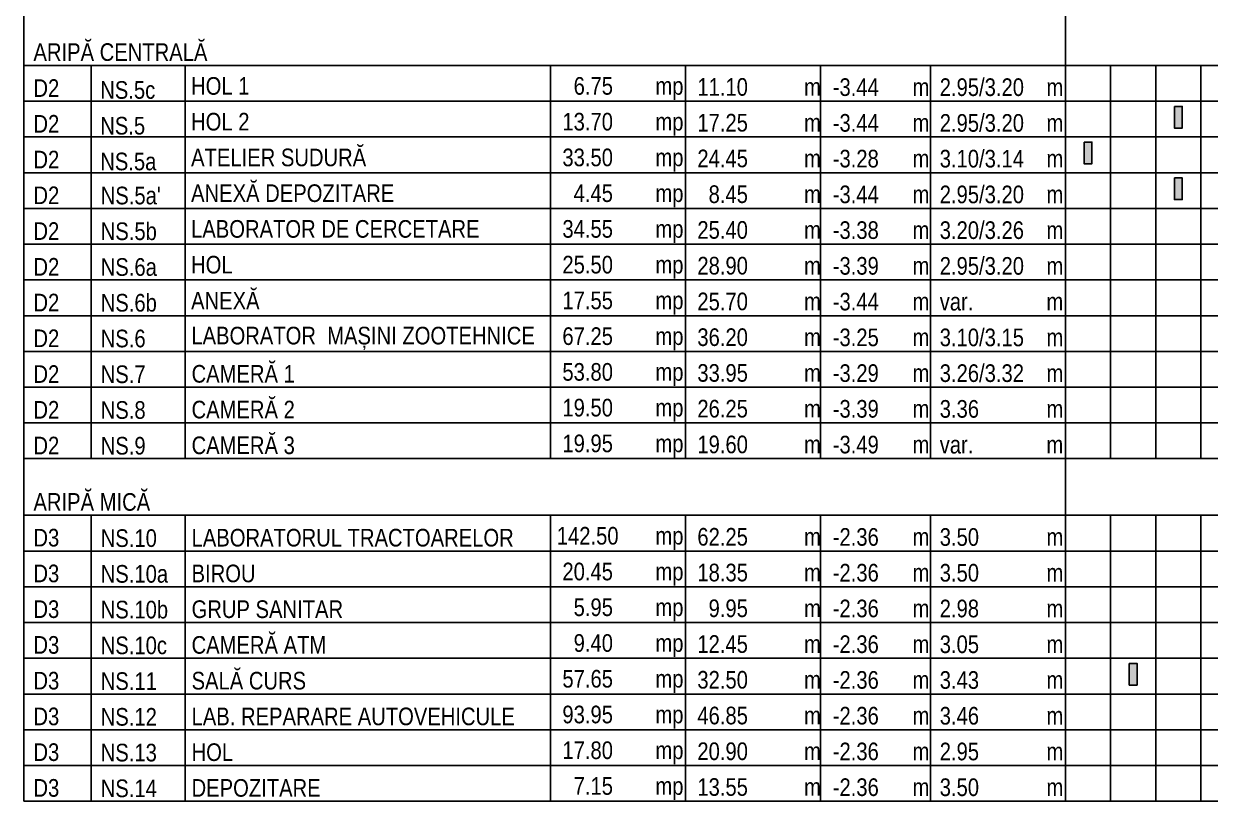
# Model space of a CAD drawing. Header units: metres. Extents: x 493 to 630, y -132 to -15.
# Drawn here: x 580.46 to 587.43, y -75.78 to -71.22 of the extents above; entities that cross this region are included whole.
import ezdxf

# ---------------------------------------------------------------- set-up
doc = ezdxf.new("R2010")
doc.units = ezdxf.units.M
doc.header["$MEASUREMENT"] = 0
for name, color, linetype in [('a_indicatii', 7, 'Continuous'), ('a_text', 7, 'Continuous'), ('a_vederi', 74, 'Continuous')]:
    doc.layers.add(name, color=color, linetype=linetype)
doc.styles.get("Standard").update_dxf_attribs({"font": 'ARIALN.TTF'})

msp = doc.modelspace()

# ---------------------------------------------------------------- hatches: boundary and pattern name
at = {"layer": 'a_text'}
for points in [[(587.2163, -71.7018), (587.2622, -71.7018), (587.2622, -71.8286), (587.2163, -71.8286)], [(586.6863, -71.9115), (586.7322, -71.9115), (586.7322, -72.0383), (586.6863, -72.0383)], [(587.2163, -72.1212), (587.2622, -72.1212), (587.2622, -72.248), (587.2163, -72.248)], [(586.9513, -74.9698), (586.9972, -74.9698), (586.9972, -75.0966), (586.9513, -75.0966)]]:
    msp.add_hatch(color=256, dxfattribs=at).paths.add_polyline_path(points)

# ---------------------------------------------------------------- linework, layer by layer
at = {"layer": 'a_indicatii'}
for p, q in [((580.4644, -71.4615), (594.5107, -71.4615)), ((580.8603, -73.7682), (580.8603, -71.4615)), ((581.4107, -73.7682), (581.4107, -71.4615)), ((583.5561, -73.7682), (583.5561, -71.4615)), ((584.348, -73.7682), (584.348, -71.4615)), ((585.1398, -73.7682), (585.1398, -71.4615)), ((585.7848, -73.7682), (585.7848, -71.4615)), ((586.8418, -73.7682), (586.8418, -71.4615)), ((587.1067, -73.7682), (587.1067, -71.4615)), ((587.1067, -73.7682), (587.1067, -71.4615)), ((587.3717, -73.7682), (587.3717, -71.4615)), ((580.4644, -71.6712), (594.5107, -71.6712)), ((580.4644, -71.8809), (594.5107, -71.8809)), ((580.4644, -72.0906), (594.5107, -72.0906)), ((580.4644, -72.3003), (594.5107, -72.3003)), ((580.4644, -72.51), (594.5107, -72.51)), ((580.4644, -72.7197), (594.5107, -72.7197)), ((580.4644, -72.9294), (594.5107, -72.9294)), ((580.4644, -73.1391), (594.5107, -73.1391)), ((580.4644, -73.3488), (594.5107, -73.3488)), ((580.4644, -73.5585), (594.5107, -73.5585)), ((580.4644, -73.7682), (594.5107, -73.7682)), ((580.4644, -74.1004), (594.5107, -74.1004)), ((580.8603, -75.778), (580.8603, -74.1004)), ((581.4107, -75.778), (581.4107, -74.1004)), ((583.5561, -75.778), (583.5561, -74.1004)), ((584.348, -75.778), (584.348, -74.1004)), ((585.1398, -75.778), (585.1398, -74.1004)), ((585.7848, -75.778), (585.7848, -74.1004)), ((586.8418, -75.778), (586.8418, -74.1004)), ((587.1067, -75.778), (587.1067, -74.1004)), ((587.1067, -75.778), (587.1067, -74.1004)), ((587.3717, -75.778), (587.3717, -74.1004)), ((580.4644, -74.3101), (594.5107, -74.3101)), ((580.4644, -74.5198), (594.5107, -74.5198)), ((580.4644, -74.7295), (594.5107, -74.7295)), ((580.4644, -74.9392), (594.5107, -74.9392)), ((580.4644, -75.1489), (594.5107, -75.1489)), ((580.4644, -75.3586), (594.5107, -75.3586)), ((580.4644, -75.5683), (594.5107, -75.5683)), ((580.4644, -75.778), (594.5107, -75.778))]:
    msp.add_line(p, q, dxfattribs=at)
at = {"layer": 'a_text'}
for points in [[(587.2163, -71.7018), (587.2622, -71.7018), (587.2622, -71.8286), (587.2163, -71.8286)], [(586.6863, -71.9115), (586.7322, -71.9115), (586.7322, -72.0383), (586.6863, -72.0383)], [(587.2163, -72.1212), (587.2622, -72.1212), (587.2622, -72.248), (587.2163, -72.248)], [(586.9513, -74.9698), (586.9972, -74.9698), (586.9972, -75.0966), (586.9513, -75.0966)]]:
    msp.add_lwpolyline(points, close=True, dxfattribs=at)
at = {"layer": 'a_vederi'}
msp.add_line((580.4644, -62.0902), (580.4644, -75.778), dxfattribs=at)
for points in [[(586.5768, -61.8286), (586.5768, -75.778)], [(580.4644, -75.778), (594.5107, -75.778)]]:
    msp.add_lwpolyline(points, dxfattribs=at)

# ---------------------------------------------------------------- texts
at = {"layer": 'a_text', "attachment_point": 7}
for s, width, heights, insert, char_height in [('ARIPĂ {\\fArial Narrow|b0|i0|c238|p34;CENTRALĂ}', 2.842035, [0], (580.5214, -71.4363), 0.103487), ('D2', 1.898186, [0], (580.5214, -71.646), 0.10349), ('\\pt0.31046;NS.5{\\fArial Narrow|b0|i0|c238|p34;c}', 1.898186, [0], (580.9134, -71.6585), 0.103487), ('\\pt0.10349;HOL 1', 1.898186, [0], (581.4464, -71.6348), 0.103487), ('{\\fArial Narrow|b0|i0|c238|p34; }  6{\\fArial Narrow|b0|i0|c238|p34;.}75{\\fArial Narrow|b0|i0|c238|p34;^I     mp}', 1.118247, [0], (583.5921, -71.6645), 0.1034869), ('\\pt0.20697;{\\fArial Narrow|b0|i0|c238|p34; }11{\\fArial Narrow|b0|i0|c238|p34;.}10{\\fArial Narrow|b0|i0|c238|p34;          m}', 1.118247, [0], (584.384, -71.6408), 0.1034869), ('\\pt0.20697;2.95/3.20{\\fArial Narrow|b0|i0|c238|p34;  }  {\\fArial Narrow|b0|i0|c238|p34;m}', 1.118247, [0], (585.839, -71.6421), 0.103487), ('D2', 1.898186, [0], (580.5214, -71.8557), 0.10349), ('\\pt0.31046;NS.5', 1.898186, [0], (580.9134, -71.8682), 0.103487), ('\\pt0.10349;HOL 2', 1.898186, [0], (581.4464, -71.8445), 0.103487), ('\\pt0.41395;{\\fArial Narrow|b0|i0|c238|p34; }13{\\fArial Narrow|b0|i0|c238|p34;.}70{\\fArial Narrow|b0|i0|c238|p34;^I     mp}', 1.118247, [0], (583.5921, -71.8742), 0.1034869), ('\\pt0.20697;{\\fArial Narrow|b0|i0|c238|p34; }17{\\fArial Narrow|b0|i0|c238|p34;.}25{\\fArial Narrow|b0|i0|c238|p34;          m}', 1.118247, [0], (584.384, -71.8505), 0.1034869), ('\\pt0.20697;2.95/3.20{\\fArial Narrow|b0|i0|c238|p34;  }  {\\fArial Narrow|b0|i0|c238|p34;m}', 1.118247, [0], (585.839, -71.8518), 0.103487), ('D2', 1.898186, [0], (580.5214, -72.0654), 0.10349), ('\\pt0.31046;NS.5a', 1.898186, [0], (580.9134, -72.0779), 0.103487), ('\\pt0.10349;ATELIER SUDU{\\fArial Narrow|b0|i0|c238|p34;RĂ}', 1.898186, [0], (581.4464, -72.0542), 0.103487), ('\\pt0.41395;{\\fArial Narrow|b0|i0|c238|p34; }33{\\fArial Narrow|b0|i0|c238|p34;.}50{\\fArial Narrow|b0|i0|c238|p34;^I     mp}', 1.118247, [0], (583.5921, -72.0839), 0.1034869), ('\\pt0.20697;{\\fArial Narrow|b0|i0|c238|p34; }24{\\fArial Narrow|b0|i0|c238|p34;.}45{\\fArial Narrow|b0|i0|c238|p34;          m}', 1.118247, [0], (584.384, -72.0602), 0.1034869), ('\\pt0.20697;3.10/3.14{\\fArial Narrow|b0|i0|c238|p34;  }  {\\fArial Narrow|b0|i0|c238|p34;m}', 1.118247, [0], (585.839, -72.0615), 0.103487), ('D2', 1.898186, [0], (580.5214, -72.2751), 0.10349), ("\\pt0.31046;NS.5a'", 1.898186, [0], (580.9162, -72.2777), 0.103487), ('\\pt0.10349;{\\fArial Narrow|b0|i0|c238|p34;ANEXĂ DEPOZITARE}', 1.898186, [0], (581.4464, -72.2639), 0.103487), ('{\\fArial Narrow|b0|i0|c238|p34; }  {\\fArial Narrow|b0|i0|c238|p34;4.4}5{\\fArial Narrow|b0|i0|c238|p34;^I     mp}', 1.118247, [0], (583.5921, -72.2936), 0.1034869), ('\\pt0.20697;{\\fArial Narrow|b0|i0|c238|p34;   8.}45{\\fArial Narrow|b0|i0|c238|p34;          m}', 1.118247, [0], (584.384, -72.2699), 0.103487), ('\\pt0.20697;2.95/3.20{\\fArial Narrow|b0|i0|c238|p34;  }  {\\fArial Narrow|b0|i0|c238|p34;m}', 1.118247, [0], (585.839, -72.2712), 0.103487), ('D2', 1.898186, [0], (580.5214, -72.4848), 0.10349), ('\\pt0.31046;NS.5{\\fArial Narrow|b0|i0|c238|p34;b}', 1.898186, [0], (580.9162, -72.4874), 0.103487), ('\\pt0.10349;{\\fArial Narrow|b0|i0|c238|p34;LABORATOR DE CERCETARE}', 1.898186, [0], (581.4464, -72.4736), 0.103487), ('\\pt0.41395;{\\fArial Narrow|b0|i0|c238|p34; }3{\\fArial Narrow|b0|i0|c238|p34;4.}5{\\fArial Narrow|b0|i0|c238|p34;5^I     mp}', 1.118247, [0], (583.5921, -72.5033), 0.1034869), ('\\pt0.20697;{\\fArial Narrow|b0|i0|c238|p34; }2{\\fArial Narrow|b0|i0|c238|p34;5.}4{\\fArial Narrow|b0|i0|c238|p34;0          m}', 1.118247, [0], (584.384, -72.4796), 0.1034869), ('\\pt0.20697;3.{\\fArial Narrow|b0|i0|c238|p34;2}0/3.{\\fArial Narrow|b0|i0|c238|p34;26  }  {\\fArial Narrow|b0|i0|c238|p34;m}', 1.118247, [0], (585.839, -72.4809), 0.1034869), ('D2', 1.898186, [0], (580.5214, -72.6945), 0.10349), ('\\pt0.31046;NS.{\\fArial Narrow|b0|i0|c238|p34;6a}', 1.898186, [0], (580.9162, -72.6971), 0.103487), ('\\pt0.10349;{\\fArial Narrow|b0|i0|c238|p34;HOL}', 1.898186, [0], (581.4464, -72.6833), 0.103487), ('\\pt0.41395;{\\fArial Narrow|b0|i0|c238|p34; 25.}5{\\fArial Narrow|b0|i0|c238|p34;0^I     mp}', 1.118247, [0], (583.5921, -72.713), 0.103487), ('\\pt0.20697;{\\fArial Narrow|b0|i0|c238|p34; }2{\\fArial Narrow|b0|i0|c238|p34;8.90          m}', 1.118247, [0], (584.384, -72.6893), 0.103487), ('\\pt0.20697;2.95/3.20{\\fArial Narrow|b0|i0|c238|p34;  }  {\\fArial Narrow|b0|i0|c238|p34;m}', 1.118247, [0], (585.839, -72.6906), 0.103487), ('D2', 1.898186, [0], (580.5214, -72.9042), 0.10349), ('\\pt0.31046;NS.{\\fArial Narrow|b0|i0|c238|p34;6b}', 1.898186, [0], (580.9162, -72.9068), 0.103487), ('\\pt0.10349;{\\fArial Narrow|b0|i0|c238|p34;ANEXĂ}', 1.898186, [0], (581.4464, -72.893), 0.103487), ('\\pt0.41395;{\\fArial Narrow|b0|i0|c238|p34; 17.}5{\\fArial Narrow|b0|i0|c238|p34;5^I     mp}', 1.118247, [0], (583.5921, -72.9227), 0.103487), ('\\pt0.20697;{\\fArial Narrow|b0|i0|c238|p34; }2{\\fArial Narrow|b0|i0|c238|p34;5.70          m}', 1.118247, [0], (584.384, -72.899), 0.103487), ('{\\fArial Narrow|b0|i0|c238|p34;var.      }      {\\fArial Narrow|b0|i0|c238|p34; m}', 1.118247, [0], (585.839, -72.9003), 0.103487), ('D2', 1.898186, [0], (580.5214, -73.1139), 0.10349), ('\\pt0.31046;NS.{\\fArial Narrow|b0|i0|c238|p34;6}', 1.898186, [0], (580.9162, -73.1165), 0.103487), ('\\pt0.10349;{\\fArial Narrow|b0|i0|c238|p34;LABORATOR  MA}Ș{\\fArial Narrow|b0|i0|c238|p34;INI ZOOTEHNICE}', 2.485853, [0], (581.4479, -73.1298), 0.1034869), ('\\pt0.41395;{\\fArial Narrow|b0|i0|c238|p34; 67.25^I     mp}', 1.118247, [0], (583.5921, -73.1324), 0.103487), ('\\pt0.20697;{\\fArial Narrow|b0|i0|c238|p34; 36.20          m}', 1.118247, [0], (584.384, -73.1087), 0.103487), ('\\pt0.20697;3.10/3.1{\\fArial Narrow|b0|i0|c238|p34;5  }  {\\fArial Narrow|b0|i0|c238|p34;m}', 1.118247, [0], (585.839, -73.11), 0.103487), ('D2', 1.898186, [0], (580.5214, -73.3236), 0.10349), ('\\pt0.31046;NS.{\\fArial Narrow|b0|i0|c238|p34;7}', 1.898186, [0], (580.9162, -73.3262), 0.103487), ('\\pt0.10349;{\\fArial Narrow|b0|i0|c238|p34;CAMERĂ 1}', 2.485853, [0], (581.4493, -73.3237), 0.103487), ('\\pt0.41395;{\\fArial Narrow|b0|i0|c238|p34; 53.80^I     mp}', 1.118247, [0], (583.5921, -73.3421), 0.103487), ('\\pt0.20697;{\\fArial Narrow|b0|i0|c238|p34; 33.95          m}', 1.118247, [0], (584.384, -73.3184), 0.103487), ('\\pt0.20697;3.{\\fArial Narrow|b0|i0|c238|p34;26}/3.{\\fArial Narrow|b0|i0|c238|p34;32  }  {\\fArial Narrow|b0|i0|c238|p34;m}', 1.118247, [0], (585.839, -73.3197), 0.1034869), ('D2', 1.898186, [0], (580.5214, -73.5333), 0.10349), ('\\pt0.31046;NS.{\\fArial Narrow|b0|i0|c238|p34;8}', 1.898186, [0], (580.9162, -73.5359), 0.103487), ('\\pt0.10349;{\\fArial Narrow|b0|i0|c238|p34;CAMERĂ 2}', 2.485853, [0], (581.4493, -73.5334), 0.103487), ('\\pt0.41395;{\\fArial Narrow|b0|i0|c238|p34; 19.50^I     mp}', 1.118247, [0], (583.5921, -73.5518), 0.103487), ('\\pt0.20697;{\\fArial Narrow|b0|i0|c238|p34; 26.25          m}', 1.118247, [0], (584.384, -73.5281), 0.103487), ('{\\fArial Narrow|b0|i0|c238|p34;3.36      }      {\\fArial Narrow|b0|i0|c238|p34;m}', 1.118247, [0], (585.839, -73.5294), 0.103487), ('D2', 1.898186, [0], (580.5214, -73.743), 0.10349), ('\\pt0.31046,1.13836;NS.{\\fArial Narrow|b0|i0|c238|p34;9}', 1.898186, [0], (580.9162, -73.7456), 0.103487), ('\\pt0.10349;{\\fArial Narrow|b0|i0|c238|p34;CAMERĂ 3}', 2.485853, [0], (581.4493, -73.743), 0.103487), ('\\pt0.41395;{\\fArial Narrow|b0|i0|c238|p34; 19.95^I     mp}', 1.118247, [0], (583.5921, -73.7615), 0.103487), ('\\pt0.20697;{\\fArial Narrow|b0|i0|c238|p34; 19.60          m}', 1.118247, [0], (584.384, -73.7378), 0.103487), ('{\\fArial Narrow|b0|i0|c238|p34;var.      }      {\\fArial Narrow|b0|i0|c238|p34; m}', 1.118247, [0], (585.839, -73.7391), 0.103487), ('ARIPĂ {\\fArial Narrow|b0|i0|c238|p34;MICĂ}', 2.842035, [0], (580.5214, -74.0752), 0.103487), ('D{\\fArial Narrow|b0|i0|c238|p34;3}', 1.898186, [0], (580.5214, -74.2849), 0.103487), ('\\pt0.31046,1.13836;NS.{\\fArial Narrow|b0|i0|c238|p34;10}', 1.898186, [0], (580.9162, -74.2875), 0.103487), ('\\pt0.10349;{\\fArial Narrow|b0|i0|c238|p34;LABORATORUL TRACTOARELOR}', 2.485853, [0], (581.4493, -74.285), 0.103487), ('{\\fArial Narrow|b0|i0|c238|p34;142.50^I     mp}', 1.118247, [0], (583.5921, -74.3034), 0.103487), ('\\pt0.20697;{\\fArial Narrow|b0|i0|c238|p34; 62.25          m}', 1.118247, [0], (584.384, -74.2797), 0.103487), ('{\\fArial Narrow|b0|i0|c238|p34;3.50      }      {\\fArial Narrow|b0|i0|c238|p34;m}', 1.118247, [0], (585.839, -74.281), 0.103487), ('D{\\fArial Narrow|b0|i0|c238|p34;3}', 1.898186, [0], (580.5214, -74.4946), 0.103487), ('\\pt0.31046,1.13836;NS.{\\fArial Narrow|b0|i0|c238|p34;10a}', 1.898186, [0], (580.9162, -74.4972), 0.103487), ('\\pt0.10349;{\\fArial Narrow|b0|i0|c238|p34;BIROU}', 2.485853, [0], (581.4493, -74.4947), 0.103487), ('\\pt0.41395;{\\fArial Narrow|b0|i0|c238|p34; 20.45^I     mp}', 1.118247, [0], (583.5921, -74.5131), 0.103487), ('\\pt0.20697;{\\fArial Narrow|b0|i0|c238|p34; 18.35          m}', 1.118247, [0], (584.384, -74.4894), 0.103487), ('{\\fArial Narrow|b0|i0|c238|p34;3.50      }      {\\fArial Narrow|b0|i0|c238|p34;m}', 1.118247, [0], (585.839, -74.4907), 0.103487), ('D{\\fArial Narrow|b0|i0|c238|p34;3}', 1.898186, [0], (580.5214, -74.7043), 0.103487), ('\\pt0.31046,1.13836;NS.{\\fArial Narrow|b0|i0|c238|p34;10b}', 1.898186, [0], (580.9162, -74.7069), 0.103487), ('\\pt0.10349;{\\fArial Narrow|b0|i0|c238|p34;GRUP SANITAR}', 2.485853, [0], (581.4493, -74.7044), 0.103487), ('{\\fArial Narrow|b0|i0|c238|p34; }  {\\fArial Narrow|b0|i0|c238|p34;5.9}5{\\fArial Narrow|b0|i0|c238|p34;^I     mp}', 1.118247, [0], (583.5921, -74.7228), 0.1034869), ('\\pt0.20697;{\\fArial Narrow|b0|i0|c238|p34;   9.9}5{\\fArial Narrow|b0|i0|c238|p34;          m}', 1.118247, [0], (584.384, -74.6991), 0.103487), ('{\\fArial Narrow|b0|i0|c238|p34;2.98      }      {\\fArial Narrow|b0|i0|c238|p34;m}', 1.118247, [0], (585.839, -74.7004), 0.103487), ('D{\\fArial Narrow|b0|i0|c238|p34;3}', 1.898186, [0], (580.5214, -74.914), 0.103487), ('\\pt0.31046,1.13836;NS.{\\fArial Narrow|b0|i0|c238|p34;10c}', 1.898186, [0], (580.9162, -74.9166), 0.103487), ('\\pt0.10349;{\\fArial Narrow|b0|i0|c238|p34;CAMERĂ ATM}', 2.485853, [0], (581.4493, -74.9141), 0.103487), ('{\\fArial Narrow|b0|i0|c238|p34; }  {\\fArial Narrow|b0|i0|c238|p34;9.40^I     mp}', 1.118247, [0], (583.5921, -74.9325), 0.103487), ('\\pt0.20697;{\\fArial Narrow|b0|i0|c238|p34; 12.45          m}', 1.118247, [0], (584.384, -74.9088), 0.103487), ('{\\fArial Narrow|b0|i0|c238|p34;3.05      }      {\\fArial Narrow|b0|i0|c238|p34;m}', 1.118247, [0], (585.839, -74.9101), 0.103487), ('D{\\fArial Narrow|b0|i0|c238|p34;3}', 1.898186, [0], (580.5214, -75.1237), 0.103487), ('\\pt0.31046,1.13836;NS.{\\fArial Narrow|b0|i0|c238|p34;11}', 1.898186, [0], (580.9162, -75.1263), 0.103487), ('\\pt0.10349;{\\fArial Narrow|b0|i0|c238|p34;SALĂ CURS}', 2.485853, [0], (581.4493, -75.1238), 0.103487), ('\\pt0.41395;{\\fArial Narrow|b0|i0|c238|p34; 57.65^I     mp}', 1.118247, [0], (583.5921, -75.1422), 0.103487), ('\\pt0.20697;{\\fArial Narrow|b0|i0|c238|p34; 32.50          m}', 1.118247, [0], (584.384, -75.1185), 0.103487), ('{\\fArial Narrow|b0|i0|c238|p34;3.43      }      {\\fArial Narrow|b0|i0|c238|p34;m}', 1.118247, [0], (585.839, -75.1198), 0.103487), ('D{\\fArial Narrow|b0|i0|c238|p34;3}', 1.898186, [0], (580.5214, -75.3334), 0.103487), ('\\pt0.31046,1.13836;NS.{\\fArial Narrow|b0|i0|c238|p34;12}', 1.898186, [0], (580.9162, -75.336), 0.103487), ('\\pt0.10349;{\\fArial Narrow|b0|i0|c238|p34;LAB. REPARARE AUTOVEHICULE}', 2.485853, [0], (581.4493, -75.3335), 0.103487), ('\\pt0.41395;{\\fArial Narrow|b0|i0|c238|p34; 93.95^I     mp}', 1.118247, [0], (583.5921, -75.3519), 0.103487), ('\\pt0.20697;{\\fArial Narrow|b0|i0|c238|p34; 46.85          m}', 1.118247, [0], (584.384, -75.3282), 0.103487), ('{\\fArial Narrow|b0|i0|c238|p34;3.46      }      {\\fArial Narrow|b0|i0|c238|p34;m}', 1.118247, [0], (585.839, -75.3295), 0.103487), ('D{\\fArial Narrow|b0|i0|c238|p34;3}', 1.898186, [0], (580.5214, -75.5431), 0.103487), ('\\pt0.31046,1.13836;NS.{\\fArial Narrow|b0|i0|c238|p34;13}', 1.898186, [0], (580.9162, -75.5457), 0.103487), ('\\pt0.10349;{\\fArial Narrow|b0|i0|c238|p34;HOL}', 2.485853, [0], (581.4493, -75.5432), 0.103487), ('\\pt0.41395;{\\fArial Narrow|b0|i0|c238|p34; 17.80^I     mp}', 1.118247, [0], (583.5921, -75.5616), 0.103487), ('\\pt0.20697;{\\fArial Narrow|b0|i0|c238|p34; 20.90          m}', 1.118247, [0], (584.384, -75.5379), 0.103487), ('{\\fArial Narrow|b0|i0|c238|p34;2.95      }      {\\fArial Narrow|b0|i0|c238|p34;m}', 1.118247, [0], (585.839, -75.5392), 0.103487), ('D{\\fArial Narrow|b0|i0|c238|p34;3}', 1.898186, [0], (580.5214, -75.7528), 0.103487), ('\\pt0.31046,1.13836;NS.{\\fArial Narrow|b0|i0|c238|p34;14}', 1.898186, [0], (580.9162, -75.7554), 0.103487), ('\\pt0.10349;{\\fArial Narrow|b0|i0|c238|p34;DEPOZITARE}', 2.485853, [0], (581.4493, -75.7529), 0.103487), ('{\\fArial Narrow|b0|i0|c238|p34; }  {\\fArial Narrow|b0|i0|c238|p34;7.15^I     mp}', 1.118247, [0], (583.5921, -75.7713), 0.103487), ('\\pt0.20697;{\\fArial Narrow|b0|i0|c238|p34; 13.55          m}', 1.118247, [0.0172], (584.384, -75.7476), 0.103487), ('{\\fArial Narrow|b0|i0|c238|p34;3.50      }      {\\fArial Narrow|b0|i0|c238|p34;m}', 1.118247, [0], (585.839, -75.7489), 0.103487)]:
    msp.add_mtext_dynamic_manual_height_columns(s, width=width, gutter_width=1, heights=heights, dxfattribs=dict(at, insert=insert, char_height=char_height))
at = {"layer": 'a_text', "color": 0, "attachment_point": 7}
for s, insert, char_height in [('{\\C256;-3.44      m}', (585.2114, -71.6418), 0.103487), ('{\\C256;-3.44      m}', (585.2114, -71.8515), 0.103487), ('{\\C256;-3.28      m}', (585.2114, -72.0612), 0.103487), ('{\\C256;-3.44      m}', (585.2114, -72.2709), 0.103487), ('{\\C256;-3.\\fArial Narrow|b0|i0|c238|p34;38\\fArial Narrow|b0|i0|c0|p34;      m}', (585.2114, -72.4806), 0.103487), ('{\\C256;-3.\\fArial Narrow|b0|i0|c238|p34;39\\fArial Narrow|b0|i0|c0|p34;      m}', (585.2114, -72.6903), 0.103487), ('{\\C256;-3.44      m}', (585.2114, -72.9), 0.103487), ('{\\C256;-3.\\fArial Narrow|b0|i0|c238|p34;25\\fArial Narrow|b0|i0|c0|p34;      m}', (585.2114, -73.1097), 0.103487), ('{\\C256;-3.\\fArial Narrow|b0|i0|c238|p34;29\\fArial Narrow|b0|i0|c0|p34;      m}', (585.2114, -73.3194), 0.103487), ('{\\C256;-3.\\fArial Narrow|b0|i0|c238|p34;39\\fArial Narrow|b0|i0|c0|p34;      m}', (585.2114, -73.5291), 0.103487), ('{\\C256;-3.\\fArial Narrow|b0|i0|c238|p34;49\\fArial Narrow|b0|i0|c0|p34;      m}', (585.2114, -73.7388), 0.103487), ('{\\C256;-\\fArial Narrow|b0|i0|c238|p34;2\\fArial Narrow|b0|i0|c0|p34;.\\fArial Narrow|b0|i0|c238|p34;36\\fArial Narrow|b0|i0|c0|p34;      m}', (585.2114, -74.2807), 0.1034869), ('{\\C256;-\\fArial Narrow|b0|i0|c238|p34;2\\fArial Narrow|b0|i0|c0|p34;.\\fArial Narrow|b0|i0|c238|p34;36\\fArial Narrow|b0|i0|c0|p34;      m}', (585.2114, -74.4904), 0.1034869), ('{\\C256;-\\fArial Narrow|b0|i0|c238|p34;2\\fArial Narrow|b0|i0|c0|p34;.\\fArial Narrow|b0|i0|c238|p34;36\\fArial Narrow|b0|i0|c0|p34;      m}', (585.2114, -74.7001), 0.1034869), ('{\\C256;-\\fArial Narrow|b0|i0|c238|p34;2\\fArial Narrow|b0|i0|c0|p34;.\\fArial Narrow|b0|i0|c238|p34;36\\fArial Narrow|b0|i0|c0|p34;      m}', (585.2114, -74.9098), 0.1034869), ('{\\C256;-\\fArial Narrow|b0|i0|c238|p34;2\\fArial Narrow|b0|i0|c0|p34;.\\fArial Narrow|b0|i0|c238|p34;36\\fArial Narrow|b0|i0|c0|p34;      m}', (585.2114, -75.1195), 0.1034869), ('{\\C256;-\\fArial Narrow|b0|i0|c238|p34;2\\fArial Narrow|b0|i0|c0|p34;.\\fArial Narrow|b0|i0|c238|p34;36\\fArial Narrow|b0|i0|c0|p34;      m}', (585.2114, -75.3292), 0.1034869), ('{\\C256;-\\fArial Narrow|b0|i0|c238|p34;2\\fArial Narrow|b0|i0|c0|p34;.\\fArial Narrow|b0|i0|c238|p34;36\\fArial Narrow|b0|i0|c0|p34;      m}', (585.2114, -75.5389), 0.1034869), ('{\\C256;-\\fArial Narrow|b0|i0|c238|p34;2\\fArial Narrow|b0|i0|c0|p34;.\\fArial Narrow|b0|i0|c238|p34;36\\fArial Narrow|b0|i0|c0|p34;      m}', (585.2114, -75.7486), 0.1034869)]:
    msp.add_mtext_dynamic_manual_height_columns(s, width=1.118247, gutter_width=1, heights=[0], dxfattribs=dict(at, insert=insert, char_height=char_height))

doc.saveas('drawing.dxf')
